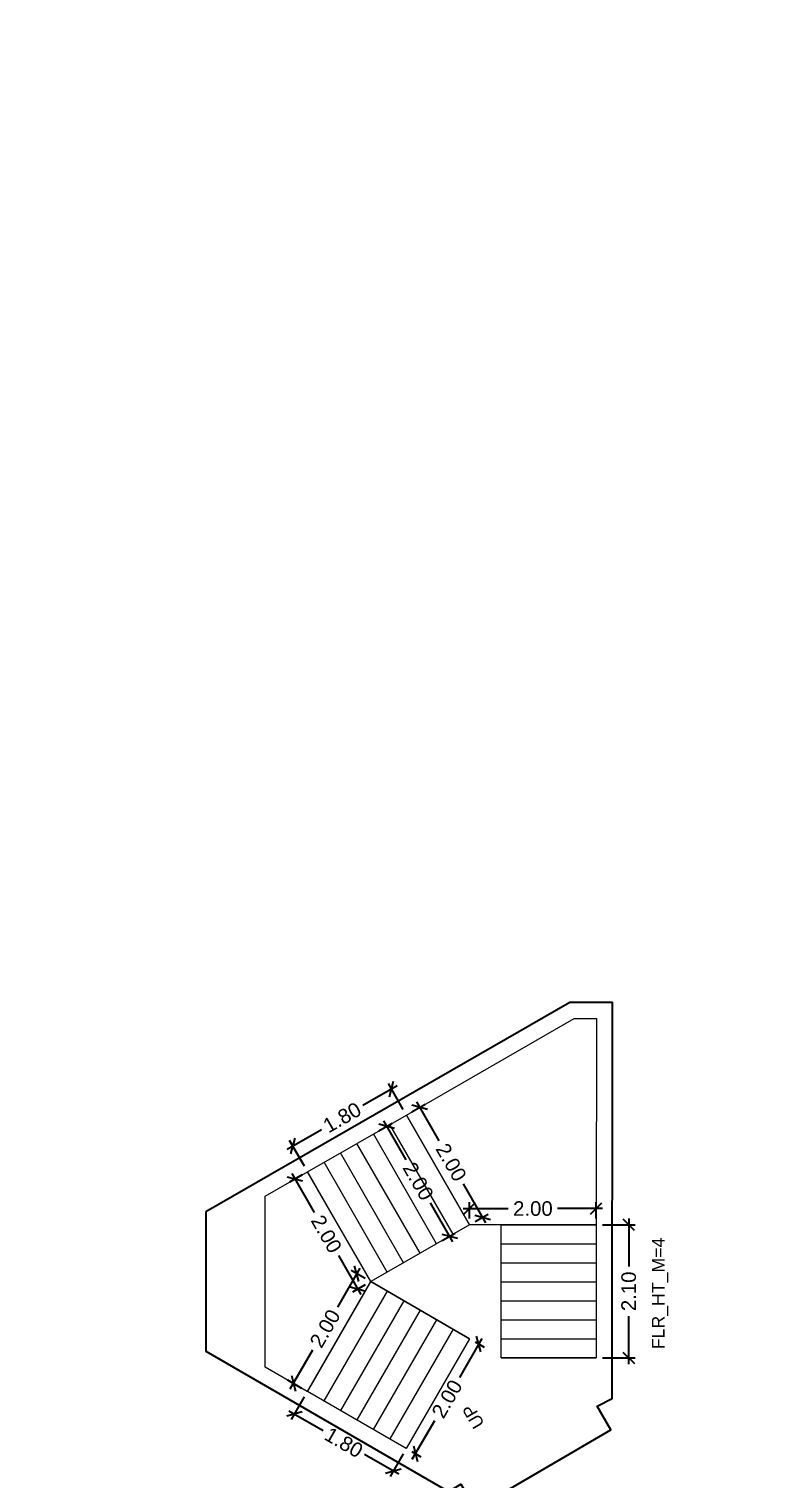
# Model space of a CAD drawing. Header units: metres. Extents: x 256329 to 886268, y -249371 to 355.
# Drawn here: x 286753.74 to 286765.53, y -1259.3 to -1236.4 of the extents above; entities that cross this region are included whole.
import ezdxf

# ---------------------------------------------------------------- set-up
doc = ezdxf.new("R2010")
doc.units = ezdxf.units.M
doc.header["$MEASUREMENT"] = 0
doc.header["$PDMODE"] = 35
doc.linetypes.add('CONTINOUS', pattern=[0])
doc.layers.get('0').update_dxf_attribs({"lineweight": 18})
doc.layers.get('Defpoints').update_dxf_attribs({"lineweight": 20})
doc.layers.add('A_TEXT', color=4, linetype='Continuous', lineweight=0, transparency=0.3)
doc.layers.add('BLK_2_FLR_3_STAIR_3', color=7, linetype='Continuous', plot=False)
for name, color, linetype, lineweight in [('BLK_2_FLR_3_STAIR_3_FLIGHT_1', 7, 'Continuous', 0), ('BLK_2_FLR_3_STAIR_3_FLIGHT_2', 7, 'Continuous', 0), ('BLK_2_FLR_3_STAIR_3_FLIGHT_3', 7, 'Continuous', 0), ('BLK_2_FLR_3_STAIR_3_LANDING_1', 7, 'Continuous', 0), ('BLK_2_FLR_3_STAIR_3_LANDING_2', 7, 'Continuous', 0)]:
    doc.layers.add(name, color=color, linetype=linetype, lineweight=lineweight)
doc.styles.add('Arial', font='arial.ttf')
doc.styles.get("Standard").update_dxf_attribs({"font": 'arial.ttf'})
doc.dimstyles.new('METRIC DIM', dxfattribs={"dimtxt": 0.23, "dimasz": 0.18, "dimexe": 0.1, "dimexo": 0.1, "dimgap": 0.09, "dimtad": 0, "dimzin": 0, "dimdsep": 46, "dimtxsty": 'Standard', "dimblk": 'OBLIQUE', "dimcen": 0, "dimdle": 0.1, "dimclrd": 147, "dimclre": 147, "dimclrt": 7, "dimadec": 0, "dimazin": 0, "dimtfac": 1, "dimtofl": 0, "dimtmove": 0, "dimatfit": 2, "dimfxl": 0.125, "dimtolj": 1, "dimtzin": 0, "dimarcsym": 0})

# ---------------------------------------------------------------- blocks, each defined once
blk = doc.blocks.new('_Oblique')
at = {"color": 0, "linetype": 'ByBlock', "lineweight": -2}
blk.add_line((-0.5, -0.5), (0.5, 0.5), dxfattribs=at)
blk = doc.blocks.new('*D1372')
at = {"layer": 'BLK_2_FLR_3_STAIR_3_FLIGHT_2', "color": 147, "lineweight": -2, "transparency": 16777216}
for p, q in [((286759.549878, -1253.09007), (286759.010142, -1253.400217)), ((286759.648444, -1253.462312), (286759.413351, -1253.053189)), ((286757.815786, -1254.086526), (286758.355522, -1253.776379)), ((286758.087761, -1254.359122), (286757.852667, -1253.949998))]:
    blk.add_line(p, q, dxfattribs=at)
at = {"layer": 'Defpoints', "color": 0, "linetype": 'CONTINOUS', "transparency": 16777216}
for p in [(286759.463173, -1253.139893), (286759.698267, -1253.549017, 0.042641), (286758.137583, -1254.445826, 0.042641)]:
    blk.add_point(p, dxfattribs=at)
at = {"layer": 'BLK_2_FLR_3_STAIR_3_FLIGHT_2', "color": 147, "linetype": 'CONTINOUS', "lineweight": -2, "transparency": 16777216, "xscale": 0.18, "yscale": 0.18, "zscale": 0.18}
for p, rotation in [((286759.463173, -1253.139893), 29.88281300000001), ((286757.90249, -1254.036703), 209.882813)]:
    blk.add_blockref('_Oblique', p, dxfattribs=dict(at, rotation=rotation))
at = {"layer": 'BLK_2_FLR_3_STAIR_3_FLIGHT_2', "color": 7, "linetype": 'CONTINOUS', "transparency": 16777216, "insert": (286758.682832, -1253.588298), "char_height": 0.23, "attachment_point": 5, "rotation": 29.8828126}
blk.add_mtext('\\A1;1.80', dxfattribs=at)
blk = doc.blocks.new('*D1373')
at = {"layer": 'BLK_2_FLR_3_STAIR_3_FLIGHT_3', "color": 147, "lineweight": -2, "transparency": 16777216}
for p, q in [((286763.207371, -1255.183267), (286763.207137, -1255.94298)), ((286762.795369, -1255.28314), (286763.30734, -1255.283298)), ((286763.206663, -1257.483267), (286763.206897, -1256.723553)), ((286762.794722, -1257.38314), (286763.306693, -1257.383298))]:
    blk.add_line(p, q, dxfattribs=at)
at = {"layer": 'Defpoints', "color": 0, "linetype": 'CONTINOUS', "transparency": 16777216}
for p in [(286762.695369, -1255.283109, 0.042641), (286763.20734, -1255.283267), (286762.694722, -1257.383109, 0.042641)]:
    blk.add_point(p, dxfattribs=at)
at = {"layer": 'BLK_2_FLR_3_STAIR_3_FLIGHT_3', "color": 147, "linetype": 'CONTINOUS', "lineweight": -2, "transparency": 16777216, "xscale": 0.18, "yscale": 0.18, "zscale": 0.18}
for p, rotation in [((286763.20734, -1255.283267), 89.982346), ((286763.206693, -1257.383267), 269.982346)]:
    blk.add_blockref('_Oblique', p, dxfattribs=dict(at, rotation=rotation))
at = {"layer": 'BLK_2_FLR_3_STAIR_3_FLIGHT_3', "color": 7, "linetype": 'CONTINOUS', "transparency": 16777216, "insert": (286763.207017, -1256.333267), "char_height": 0.23, "attachment_point": 5, "rotation": 89.9823457}
blk.add_mtext('\\A1;2.10', dxfattribs=at)
blk = doc.blocks.new('*D1374')
at = {"layer": 'BLK_2_FLR_3_STAIR_3_LANDING_1', "color": 147, "lineweight": -2, "transparency": 16777216}
for p, q in [((286758.962767, -1255.96609), (286758.608623, -1256.582015)), ((286759.047347, -1256.130073), (286758.82623, -1256.002935)), ((286757.865397, -1257.874631), (286758.219541, -1257.258706)), ((286758.049669, -1257.865232), (286757.828551, -1257.738094))]:
    blk.add_line(p, q, dxfattribs=at)
at = {"layer": 'Defpoints', "color": 0, "linetype": 'CONTINOUS', "transparency": 16777216}
for p in [(286758.912921, -1256.052781), (286759.134039, -1256.179919, 0.042641), (286758.13636, -1257.915078, 0.042641)]:
    blk.add_point(p, dxfattribs=at)
at = {"layer": 'BLK_2_FLR_3_STAIR_3_LANDING_1', "color": 147, "linetype": 'CONTINOUS', "lineweight": -2, "transparency": 16777216, "xscale": 0.18, "yscale": 0.18, "zscale": 0.18}
for p, rotation in [((286758.912921, -1256.052781), 60.102044), ((286757.915243, -1257.78794), 240.102044)]:
    blk.add_blockref('_Oblique', p, dxfattribs=dict(at, rotation=rotation))
at = {"layer": 'BLK_2_FLR_3_STAIR_3_LANDING_1', "color": 7, "linetype": 'CONTINOUS', "transparency": 16777216, "insert": (286758.414082, -1256.92036), "char_height": 0.23, "attachment_point": 5, "rotation": 60.1020442}
blk.add_mtext('\\A1;2.00', dxfattribs=at)
blk = doc.blocks.new('*D1375')
at = {"layer": 'BLK_2_FLR_3_STAIR_3_LANDING_1', "color": 147, "lineweight": -2, "transparency": 16777216}
for p, q in [((286758.050879, -1254.495649), (286757.85016, -1254.610988)), ((286757.887042, -1254.47446), (286758.240641, -1255.089815)), ((286758.983143, -1256.381962), (286758.629544, -1255.766607)), ((286759.047334, -1256.229742), (286758.846615, -1256.34508))]:
    blk.add_line(p, q, dxfattribs=at)
at = {"layer": 'Defpoints', "color": 0, "linetype": 'CONTINOUS', "transparency": 16777216}
for p in [(286758.137583, -1254.445826, 0.042641), (286757.936864, -1254.561165), (286759.134039, -1256.179919, 0.042641)]:
    blk.add_point(p, dxfattribs=at)
at = {"layer": 'BLK_2_FLR_3_STAIR_3_LANDING_1', "color": 147, "linetype": 'CONTINOUS', "lineweight": -2, "transparency": 16777216, "xscale": 0.18, "yscale": 0.18, "zscale": 0.18}
for p, rotation in [((286757.936864, -1254.561165), 119.882813), ((286758.93332, -1256.295257), 299.882813)]:
    blk.add_blockref('_Oblique', p, dxfattribs=dict(at, rotation=rotation))
at = {"layer": 'BLK_2_FLR_3_STAIR_3_LANDING_1', "color": 7, "linetype": 'CONTINOUS', "transparency": 16777216, "insert": (286758.435092, -1255.428211), "char_height": 0.23, "attachment_point": 5, "rotation": 299.8828126}
blk.add_mtext('\\A1;2.00', dxfattribs=at)
blk = doc.blocks.new('*D1376')
at = {"layer": 'BLK_2_FLR_3_STAIR_3_FLIGHT_1', "color": 147, "lineweight": -2, "transparency": 16777216}
for p, q in [((286760.889647, -1257.080143), (286760.53507, -1257.694557)), ((286760.781334, -1257.133093), (286760.926276, -1257.216738)), ((286759.790335, -1258.98504), (286760.144912, -1258.370626)), ((286759.781988, -1258.864766), (286759.92693, -1258.948412))]:
    blk.add_line(p, q, dxfattribs=at)
at = {"layer": 'Defpoints', "color": 0, "linetype": 'CONTINOUS', "transparency": 16777216}
for p in [(286760.694722, -1257.083109, 0.042641), (286759.695376, -1258.814783, 0.042641), (286759.840318, -1258.898428)]:
    blk.add_point(p, dxfattribs=at)
at = {"layer": 'BLK_2_FLR_3_STAIR_3_FLIGHT_1', "color": 147, "linetype": 'CONTINOUS', "lineweight": -2, "transparency": 16777216, "xscale": 0.18, "yscale": 0.18, "zscale": 0.18}
for p, rotation in [((286760.839664, -1257.166755), 60.01084000000001), ((286759.840318, -1258.898428), 240.01084)]:
    blk.add_blockref('_Oblique', p, dxfattribs=dict(at, rotation=rotation))
at = {"layer": 'BLK_2_FLR_3_STAIR_3_FLIGHT_1', "color": 7, "linetype": 'CONTINOUS', "transparency": 16777216, "insert": (286760.339991, -1258.032592), "char_height": 0.23, "attachment_point": 5, "rotation": 60.0108404}
blk.add_mtext('\\A1;2.00', dxfattribs=at)
blk = doc.blocks.new('*D1333')
at = {"layer": 'BLK_2_FLR_3_STAIR_3_LANDING_2', "color": 147, "lineweight": -2, "transparency": 16777216}
for p, q in [((286759.784971, -1253.499194), (286759.993097, -1253.379599)), ((286759.85657, -1253.342717), (286760.210169, -1253.958072)), ((286760.95267, -1255.250219), (286760.599072, -1254.634865)), ((286760.781427, -1255.233286), (286760.989552, -1255.113692))]:
    blk.add_line(p, q, dxfattribs=at)
at = {"layer": 'Defpoints', "color": 0, "linetype": 'CONTINOUS', "transparency": 16777216}
for p in [(286759.698267, -1253.549017, 0.042641), (286759.906392, -1253.429422), (286760.694722, -1255.283109, 0.042641)]:
    blk.add_point(p, dxfattribs=at)
at = {"layer": 'BLK_2_FLR_3_STAIR_3_LANDING_2', "color": 147, "linetype": 'CONTINOUS', "lineweight": -2, "transparency": 16777216, "xscale": 0.18, "yscale": 0.18, "zscale": 0.18}
for p, rotation in [((286759.906392, -1253.429422), 119.882813), ((286760.902848, -1255.163515), 299.882813)]:
    blk.add_blockref('_Oblique', p, dxfattribs=dict(at, rotation=rotation))
at = {"layer": 'BLK_2_FLR_3_STAIR_3_LANDING_2', "color": 7, "linetype": 'CONTINOUS', "transparency": 16777216, "insert": (286760.40462, -1254.296468), "char_height": 0.23, "attachment_point": 5, "rotation": 299.8828126}
blk.add_mtext('\\A1;2.00', dxfattribs=at)
blk = doc.blocks.new('*D1334')
at = {"layer": 'BLK_2_FLR_3_STAIR_3_LANDING_2', "color": 147, "lineweight": -2, "transparency": 16777216}
for p, q in [((286760.694722, -1255.183109), (286760.694722, -1254.927458)), ((286762.694722, -1255.183109), (286762.694722, -1254.927458)), ((286760.594722, -1255.027458), (286761.304435, -1255.027458)), ((286762.794722, -1255.027458), (286762.085008, -1255.027458))]:
    blk.add_line(p, q, dxfattribs=at)
at = {"layer": 'Defpoints', "color": 0, "linetype": 'CONTINOUS', "transparency": 16777216}
for p in [(286762.694722, -1255.027458), (286760.694722, -1255.283109, 0.042641), (286762.694722, -1255.283109, 0.042641)]:
    blk.add_point(p, dxfattribs=at)
at = {"layer": 'BLK_2_FLR_3_STAIR_3_LANDING_2', "color": 147, "linetype": 'CONTINOUS', "lineweight": -2, "transparency": 16777216, "xscale": 0.18, "yscale": 0.18, "zscale": 0.18, "rotation": 180}
blk.add_blockref('_Oblique', (286760.694722, -1255.027458), dxfattribs=at)
at = {"layer": 'BLK_2_FLR_3_STAIR_3_LANDING_2', "color": 147, "linetype": 'CONTINOUS', "lineweight": -2, "transparency": 16777216, "xscale": 0.18, "yscale": 0.18, "zscale": 0.18}
blk.add_blockref('_Oblique', (286762.694722, -1255.027458), dxfattribs=at)
at = {"layer": 'BLK_2_FLR_3_STAIR_3_LANDING_2', "color": 7, "linetype": 'CONTINOUS', "transparency": 16777216, "insert": (286761.694722, -1255.027458), "char_height": 0.23, "attachment_point": 5}
blk.add_mtext('\\A1;2.00', dxfattribs=at)
blk = doc.blocks.new('*D1335')
at = {"layer": 'BLK_2_FLR_3_STAIR_3_FLIGHT_1', "color": 147, "lineweight": -2, "transparency": 16777216}
for p, q in [((286758.086377, -1258.00169), (286757.880971, -1258.357619)), ((286757.844342, -1258.221023), (286758.383502, -1258.532171)), ((286759.576582, -1259.220696), (286759.037423, -1258.909548)), ((286759.645393, -1258.901395), (286759.439987, -1259.257324))]:
    blk.add_line(p, q, dxfattribs=at)
at = {"layer": 'Defpoints', "color": 0, "linetype": 'CONTINOUS', "transparency": 16777216}
for p in [(286758.13636, -1257.915078, 0.042641), (286759.695376, -1258.814783, 0.042641), (286759.48997, -1259.170712)]:
    blk.add_point(p, dxfattribs=at)
at = {"layer": 'BLK_2_FLR_3_STAIR_3_FLIGHT_1', "color": 147, "linetype": 'CONTINOUS', "lineweight": -2, "transparency": 16777216, "xscale": 0.18, "yscale": 0.18, "zscale": 0.18}
for p, rotation in [((286757.930954, -1258.271007), 150.01084), ((286759.48997, -1259.170712), 330.01084)]:
    blk.add_blockref('_Oblique', p, dxfattribs=dict(at, rotation=rotation))
at = {"layer": 'BLK_2_FLR_3_STAIR_3_FLIGHT_1', "color": 7, "linetype": 'CONTINOUS', "transparency": 16777216, "insert": (286758.710462, -1258.72086), "char_height": 0.23, "attachment_point": 5, "rotation": 330.0108404}
blk.add_mtext('\\A1;1.80', dxfattribs=at)
blk = doc.blocks.new('*D1349')
at = {"layer": 'BLK_2_FLR_3_STAIR_3_FLIGHT_2', "color": 147, "lineweight": -2, "transparency": 16777216}
for p, q in [((286759.264743, -1253.79813), (286759.472869, -1253.678536)), ((286759.336342, -1253.641654), (286759.689941, -1254.257008)), ((286760.432443, -1255.549156), (286760.078844, -1254.933801)), ((286760.261199, -1255.532223), (286760.469325, -1255.412628))]:
    blk.add_line(p, q, dxfattribs=at)
at = {"layer": 'Defpoints', "color": 0, "linetype": 'CONTINOUS', "transparency": 16777216}
for p in [(286759.178039, -1253.847953, 0.042641), (286759.386165, -1253.728359), (286760.174494, -1255.582046, 0.042641)]:
    blk.add_point(p, dxfattribs=at)
at = {"layer": 'BLK_2_FLR_3_STAIR_3_FLIGHT_2', "color": 147, "linetype": 'CONTINOUS', "lineweight": -2, "transparency": 16777216, "xscale": 0.18, "yscale": 0.18, "zscale": 0.18}
for p, rotation in [((286759.386165, -1253.728359), 119.882813), ((286760.38262, -1255.462451), 299.882813)]:
    blk.add_blockref('_Oblique', p, dxfattribs=dict(at, rotation=rotation))
at = {"layer": 'BLK_2_FLR_3_STAIR_3_FLIGHT_2', "color": 7, "linetype": 'CONTINOUS', "transparency": 16777216, "insert": (286759.884392, -1254.595405), "char_height": 0.23, "attachment_point": 5, "rotation": 299.8828126}
blk.add_mtext('\\A1;2.00', dxfattribs=at)

msp = doc.modelspace()

# ---------------------------------------------------------------- linework, layer by layer
at = {"color": 5, "linetype": 'CONTINOUS'}
for p, q in [((286760.694722, -1255.283109, 0.042641), (286759.134039, -1256.179919, 0.042641)), ((286761.194268, -1257.083109, 0.02134), (286761.194268, -1255.283109, 0.02134))]:
    msp.add_line(p, q, dxfattribs=at)
at = {"color": 5, "linetype": 'CONTINOUS', "elevation": 0.042641}
msp.add_lwpolyline([(286760.694722, -1257.083109), (286759.134039, -1256.179919)], dxfattribs=at)
at = {"layer": 'BLK_2_FLR_3_STAIR_3', "color": 7, "linetype": 'CONTINOUS', "elevation": 0.042641}
msp.add_lwpolyline([(286756.529731, -1255.077578), (286756.529731, -1257.28037), (286760.361944, -1259.491933), (286760.557744, -1259.378802), (286760.787505, -1259.767327), (286762.925686, -1258.521636), (286762.709295, -1258.145762), (286762.948002, -1258.026028), (286762.949566, -1251.774286), (286762.278614, -1251.774118)], close=True, dxfattribs=at)
at = {"layer": 'BLK_2_FLR_3_STAIR_3_FLIGHT_1', "color": 3, "linetype": 'CONTINOUS'}
for p, q in [((286759.134039, -1256.179919, 0.042641), (286758.13636, -1257.915078, 0.042641)), ((286759.395542, -1256.333355, 0.042641), (286758.396196, -1258.065029, 0.042641)), ((286759.655378, -1256.483306, 0.042641), (286758.656032, -1258.214979, 0.042641)), ((286759.915214, -1256.633257, 0.042641), (286758.915868, -1258.36493, 0.042641)), ((286760.17505, -1256.783207, 0.042641), (286759.175704, -1258.514881, 0.042641)), ((286760.434886, -1256.933158, 0.042641), (286759.43554, -1258.664832, 0.042641)), ((286760.694722, -1257.083109, 0.042641), (286759.695376, -1258.814783, 0.042641))]:
    msp.add_line(p, q, dxfattribs=at)
at = {"layer": 'BLK_2_FLR_3_STAIR_3_FLIGHT_1', "ltscale": 0.05, "elevation": 0.042641}
msp.add_lwpolyline([(286759.134039, -1256.179919), (286760.694722, -1257.083109), (286759.695376, -1258.814783), (286758.13636, -1257.915078), (286759.134039, -1256.179919)], dxfattribs=at)
at = {"layer": 'BLK_2_FLR_3_STAIR_3_FLIGHT_2', "color": 3, "linetype": 'CONTINOUS'}
for p, q in [((286760.694722, -1255.283109, 0.042641), (286759.698267, -1253.549017, 0.042641)), ((286760.174494, -1255.582046, 0.042641), (286759.178039, -1253.847953, 0.042641)), ((286760.434608, -1255.432577, 0.042641), (286759.438153, -1253.698485, 0.042641)), ((286759.91438, -1255.731514, 0.042641), (286758.917925, -1253.997422, 0.042641)), ((286759.394153, -1256.030451, 0.042641), (286758.397697, -1254.296358, 0.042641)), ((286759.654266, -1255.880982, 0.042641), (286758.657811, -1254.14689, 0.042641)), ((286759.134039, -1256.179919, 0.042641), (286758.137583, -1254.445826, 0.042641))]:
    msp.add_line(p, q, dxfattribs=at)
at = {"layer": 'BLK_2_FLR_3_STAIR_3_FLIGHT_2', "color": 7, "linetype": 'CONTINOUS', "elevation": 0.042641}
msp.add_lwpolyline([(286758.137583, -1254.445826), (286759.698267, -1253.549017), (286760.694722, -1255.283109), (286759.134039, -1256.179919), (286758.137583, -1254.445826)], dxfattribs=at)
at = {"layer": 'BLK_2_FLR_3_STAIR_3_FLIGHT_3', "color": 3, "linetype": 'CONTINOUS'}
for p, q in [((286761.194268, -1255.283109, 0.02134), (286762.694722, -1255.283109, 0.042641)), ((286761.194268, -1255.583109, 0.02134), (286762.694722, -1255.583109, 0.042641)), ((286761.194268, -1255.883109, 0.02134), (286762.694722, -1255.883109, 0.042641)), ((286761.194268, -1256.183109, 0.02134), (286762.694722, -1256.183109, 0.042641)), ((286761.194268, -1256.483109, 0.02134), (286762.694722, -1256.483109, 0.042641)), ((286761.194268, -1256.783109, 0.02134), (286762.694722, -1256.783109, 0.042641)), ((286761.194268, -1257.083109, 0.02134), (286762.694722, -1257.083109, 0.042641)), ((286761.194268, -1257.383109, 0.02134), (286762.694722, -1257.383109, 0.042641))]:
    msp.add_line(p, q, dxfattribs=at)
at = {"layer": 'BLK_2_FLR_3_STAIR_3_FLIGHT_3', "color": 7, "linetype": 'CONTINOUS', "elevation": 0.042641}
msp.add_lwpolyline([(286761.194268, -1257.383109), (286761.194268, -1255.283109), (286762.694722, -1255.283109), (286762.694722, -1257.383109)], close=True, dxfattribs=at)
at = {"layer": 'BLK_2_FLR_3_STAIR_3_LANDING_1', "color": 7, "linetype": 'CONTINOUS', "elevation": 0.042641}
msp.add_lwpolyline([(286757.46978, -1257.529812), (286757.470444, -1254.830872), (286758.134218, -1254.443879), (286759.130673, -1256.177971), (286758.132995, -1257.91313), (286757.46978, -1257.529812)], dxfattribs=at)
at = {"layer": 'BLK_2_FLR_3_STAIR_3_LANDING_2', "color": 7, "linetype": 'CONTINOUS', "elevation": 0.042641}
msp.add_lwpolyline([(286760.694722, -1255.283109), (286759.698267, -1253.549017), (286762.346183, -1252.027454), (286762.696183, -1252.027541), (286762.694722, -1255.283109), (286760.694722, -1255.283109)], dxfattribs=at)

# ---------------------------------------------------------------- texts
at = {"layer": 'A_TEXT', "lineweight": 0, "insert": (286760.334631, -1257.378696, 0.042641), "char_height": 0.2, "width": 2.485498, "attachment_point": 9, "rotation": 120.0054902, "style": 'Arial'}
msp.add_mtext('\\pxi2.2673,qc;UP', dxfattribs=at)
at = {"layer": 'BLK_2_FLR_3_STAIR_3', "color": 7, "linetype": 'CONTINOUS', "insert": (286763.572482, -1257.247646), "char_height": 0.2, "attachment_point": 1, "rotation": 90}
msp.add_mtext_dynamic_manual_height_columns('FLR_HT_M=4', width=2.272281, gutter_width=0.405, heights=[0.300679], dxfattribs=at)

# ---------------------------------------------------------------- dimensions: what is measured, and where the dimension line sits
at = {"layer": 'BLK_2_FLR_3_STAIR_3_FLIGHT_1', "color": 2, "linetype": 'CONTINOUS'}
dim = msp.add_aligned_dim(p1=(286760.694722, -1257.083109, 0.042641), p2=(286759.695376, -1258.814783, 0.042641), distance=0.167346, dimstyle='METRIC DIM', override={"dimfxl": 0.18}, dxfattribs=at)
dim.commit()
dim.dimension.update_dxf_attribs({"geometry": '*D1376', "text_midpoint": (286760.339991, -1258.032592)})
at = {"layer": 'BLK_2_FLR_3_STAIR_3_FLIGHT_1', "color": 1, "linetype": 'CONTINOUS'}
dim = msp.add_aligned_dim(p1=(286758.13636, -1257.915078, 0.042641), p2=(286759.695376, -1258.814783, 0.042641), distance=-0.410947, dimstyle='METRIC DIM', override={"dimfxl": 0.18}, dxfattribs=at)
dim.commit()
dim.dimension.update_dxf_attribs({"geometry": '*D1335', "text_midpoint": (286758.710462, -1258.72086)})
at = {"layer": 'BLK_2_FLR_3_STAIR_3_FLIGHT_2', "color": 1, "linetype": 'CONTINOUS'}
dim = msp.add_aligned_dim(p1=(286758.137583, -1254.445826, 0.042641), p2=(286759.698267, -1253.549017, 0.042641), distance=0.47186, dimstyle='METRIC DIM', override={"dimfxl": 0.18}, dxfattribs=at)
dim.commit()
dim.dimension.update_dxf_attribs({"geometry": '*D1372', "text_midpoint": (286758.682832, -1253.588298)})
at = {"layer": 'BLK_2_FLR_3_STAIR_3_FLIGHT_2', "color": 2, "linetype": 'CONTINOUS'}
dim = msp.add_aligned_dim(p1=(286760.174494, -1255.582046, 0.042641), p2=(286759.178039, -1253.847953, 0.042641), distance=-0.24004, dimstyle='METRIC DIM', override={"dimfxl": 0.18}, dxfattribs=at)
dim.commit()
dim.dimension.update_dxf_attribs({"geometry": '*D1349', "text_midpoint": (286759.884392, -1254.595405)})
at = {"layer": 'BLK_2_FLR_3_STAIR_3_FLIGHT_3', "color": 1, "linetype": 'CONTINOUS'}
dim = msp.add_aligned_dim(p1=(286762.694722, -1257.383109, 0.042641), p2=(286762.695369, -1255.283109, 0.042641), distance=-0.511971, dimstyle='METRIC DIM', override={"dimfxl": 0.18}, dxfattribs=at)
dim.commit()
dim.dimension.update_dxf_attribs({"geometry": '*D1373', "text_midpoint": (286763.207017, -1256.333267)})
at = {"layer": 'BLK_2_FLR_3_STAIR_3_LANDING_1', "color": 1, "linetype": 'CONTINOUS'}
dim = msp.add_aligned_dim(p1=(286759.134039, -1256.179919, 0.042641), p2=(286758.137583, -1254.445826, 0.042641), distance=0.231498, dimstyle='METRIC DIM', override={"dimfxl": 0.18}, dxfattribs=at)
dim.commit()
dim.dimension.update_dxf_attribs({"geometry": '*D1375', "text_midpoint": (286758.435092, -1255.428211)})
at = {"layer": 'BLK_2_FLR_3_STAIR_3_LANDING_1', "color": 2, "linetype": 'CONTINOUS'}
dim = msp.add_aligned_dim(p1=(286758.13636, -1257.915078, 0.042641), p2=(286759.134039, -1256.179919, 0.042641), distance=0.255063, dimstyle='METRIC DIM', override={"dimfxl": 0.18}, dxfattribs=at)
dim.commit()
dim.dimension.update_dxf_attribs({"geometry": '*D1374', "text_midpoint": (286758.414082, -1256.92036)})
at = {"layer": 'BLK_2_FLR_3_STAIR_3_LANDING_2', "color": 2, "linetype": 'CONTINOUS'}
dim = msp.add_aligned_dim(p1=(286760.694722, -1255.283109, 0.042641), p2=(286759.698267, -1253.549017, 0.042641), distance=-0.24004, dimstyle='METRIC DIM', override={"dimfxl": 0.18}, dxfattribs=at)
dim.commit()
dim.dimension.update_dxf_attribs({"geometry": '*D1333', "text_midpoint": (286760.40462, -1254.296468)})
at = {"layer": 'BLK_2_FLR_3_STAIR_3_LANDING_2', "color": 1, "linetype": 'CONTINOUS'}
dim = msp.add_aligned_dim(p1=(286760.694722, -1255.283109, 0.042641), p2=(286762.694722, -1255.283109, 0.042641), distance=0.255651, dimstyle='METRIC DIM', override={"dimfxl": 0.18}, dxfattribs=at)
dim.commit()
dim.dimension.update_dxf_attribs({"geometry": '*D1334', "text_midpoint": (286761.694722, -1255.027458)})

doc.saveas('drawing.dxf')
